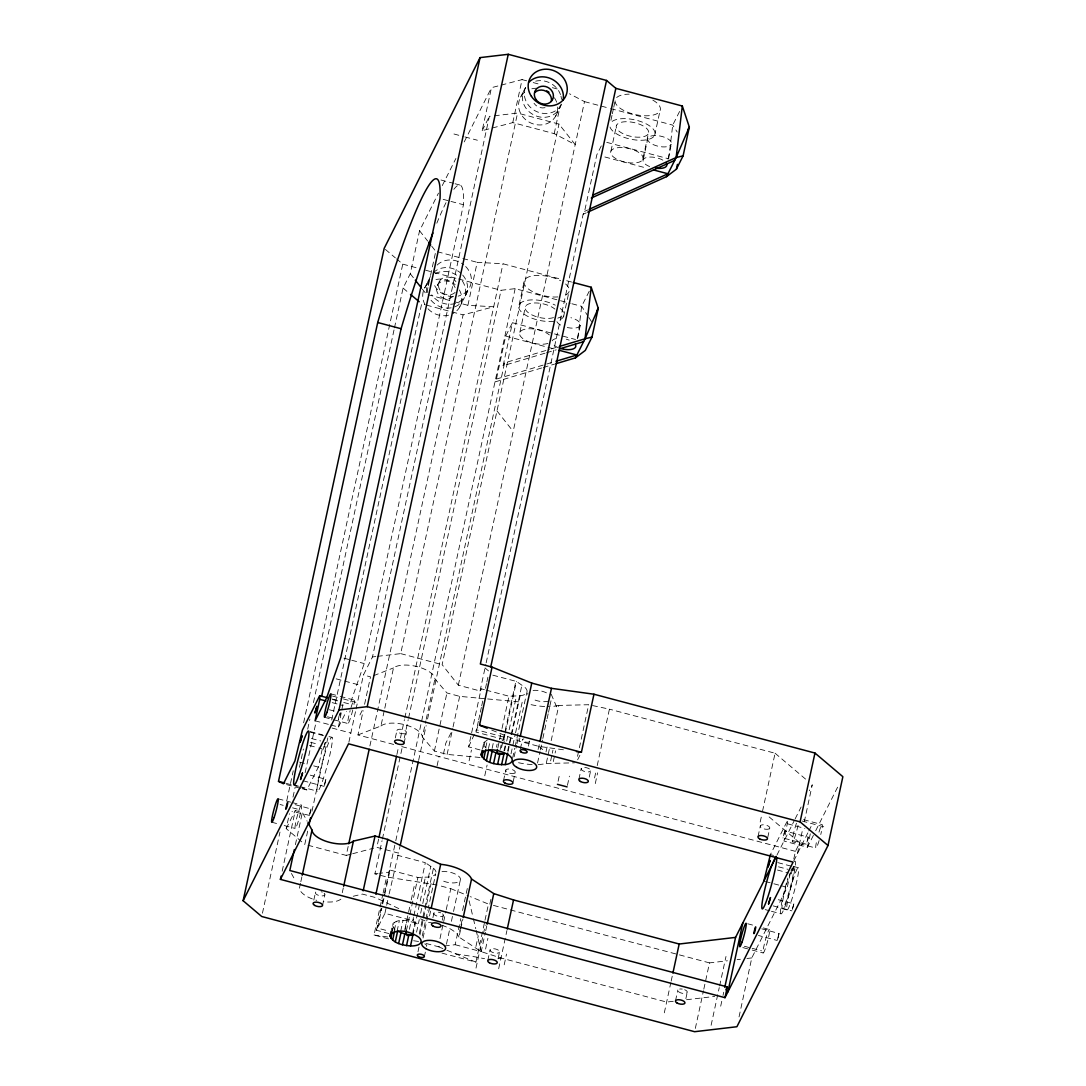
<?xml version="1.0" encoding="UTF-8"?>
<svg xmlns="http://www.w3.org/2000/svg" width="1086" height="1086" viewBox="0 0 1086 1086"><rect width="100%" height="100%" fill="white"/><g stroke="black" fill="none" stroke-linecap="round" stroke-linejoin="round"><path stroke-width="0.75" stroke-dasharray="5 3.75" d="M325.474 742.444L323.614 749.218L318.822 747.996M577.847 337.922L581.634 306.333L589.779 290.125M668.732 158.352L672.723 125.107L680.094 110.446M388.992 933.593L376.435 930.254L384.933 913.326L412.789 920.738L418.232 924.471C410.725 920.996 399.567 917.494 392.725 923.779L392.44 925.516L394.978 929.344M487.41 739.987L483.813 742.539L483.528 744.277L486.066 748.105M262.445 913.19L279.984 832.066M286.785 800.613L293.234 770.802M303.618 722.787L402.77 264.142L396.58 258.889M307.664 831.129L304.799 844.392L286.202 828.618L289.419 813.699M293.003 797.124L295.161 787.174M299.464 767.273L303.401 749.028M307.705 729.14L309.863 719.19M313.447 702.601L394.109 329.533M394.462 327.877L403.069 288.075L410.264 273.767L419.563 230.761L438.486 193.118M282.17 871.176L295.27 810.563L302.37 812.45L307.175 821.26M305.125 772.662L315.863 722.977M295.392 844.704L302.37 812.45M302.166 788.748L306.836 789.997L318.347 767.11L322.99 745.607M311.967 811.228L328.108 736.607M331.692 720.032L421.667 303.836L424.857 304.691M300.483 883.298L299.437 888.131A22.127 9.448 12.2 0 0 316.786 900.348M300.836 881.683L301.881 876.85M330.687 724.973L338.479 727.05L343.108 703.144M343.746 702.493L349.991 704.149L364.231 663.573L463.437 204.738A207.847 20.62 -75.1 0 0 453.622 189.629M313.813 900.09L315.483 892.407M348.864 742.267L355.746 710.475M356.086 708.859L363.416 674.99L372.498 656.921L489.365 116.378L492.677 115.998M494.334 115.795L517.56 113.066L558.991 124.089L575.2 144.628L554.199 133.632L512.768 122.609L482.17 130.687L491.469 87.681L499.519 85.563M393.661 744.439L357.959 734.937L363.186 710.746M364.584 704.298L370.502 676.877L363.416 674.99M322.515 905.643L324.836 894.891M307.99 845.234L346.23 855.415L348.389 845.465M369.892 745.973L463.111 314.872L493.696 306.781L467.903 305.329L453.554 301.514M467.903 305.329L477.202 262.323L502.994 263.776L560.186 278.993M342.266 892.706L343.312 887.873M357.959 734.937L380.942 725.977L384.43 709.85M384.783 708.235L393.499 667.917A22.127 9.448 12.2 0 1 417.581 666.736A22.127 9.448 12.2 0 1 434.929 678.954L446.93 692.963L459.663 696.357L485.985 698.8M512.768 122.609L522.067 79.604L526.846 80.88M377.466 656.338L400.693 653.623L517.56 113.066M395.318 737.923L396.974 730.254M378.62 839.044L376.828 847.338L398.576 853.121L400.001 846.496M396.906 754.471L398.698 746.191M400.49 737.896L404.426 719.651M404.793 717.995L502.994 263.776M437.156 885.009L386.589 876.959L374.887 873.85L382.055 840.7M382.408 839.044L402.485 746.204M404.277 737.91L408.214 719.679M408.58 718.022L501.053 290.301L515.144 288.645L570.286 303.32M404.019 743.489L406.34 732.738A4.873 2.077 12.2 0 0 400.15 729.222A4.873 2.077 12.2 0 0 398.494 732.521A4.873 2.077 12.2 0 0 406.34 732.738M388.584 938.901L374.032 935.019L382.747 894.701M383.1 893.086L386.589 876.959M376.435 930.254L381.77 905.575M382.109 903.986L384.172 894.443M384.512 892.855L395.426 842.383M395.779 840.727L515.144 288.645M382.842 903.43L390.064 870.049L417.906 877.461L425.386 877.162A15.815 6.76 12.2 0 0 435.69 873.809L428.251 908.222M541.642 367.978L494.985 381.933L496.424 379.068L505.709 336.063L513.868 319.854M480.012 757.471L447.106 754.403L434.386 751.023L422.373 737L425.861 720.873M426.214 719.271L434.929 678.954M544.968 353.208L503.13 365.724L512.429 322.718L552.869 333.47M384.933 913.326L386.331 906.878M386.684 905.262L388.774 895.583M389.127 893.968L398.576 853.121M418.626 760.363L426.146 725.584M427.572 718.959L504.569 362.86L549.625 349.38M554.199 133.632L560.281 105.518M519.135 304.786L524.416 280.297M484.424 689.691L481.152 688.809L480.066 690.967L458.333 685.171L442.124 664.646L558.991 124.089M519.868 332.262L525.448 306.456M390.729 932.983L392.725 923.779M391.72 933.064L394.042 922.313M392.535 930.485L393.2 927.417M394.327 930.43L396.322 921.213M434.386 751.023L446.93 692.963M397.055 931.326L399.376 920.575M400.707 931.177L403.028 920.426M437.101 765.739L439.097 756.521M404.902 929.209L410.888 901.516M411.241 899.887L414.757 883.597M404.684 931.53L407.006 920.779M443.455 753.983L445.776 743.231L451.532 731.788M458.333 685.171L584.499 101.622L569.498 93.776M406.408 930.675L409.544 916.163M409.897 914.548L417.906 877.461M447.106 754.403L452.686 728.611M453.038 726.996L459.663 696.357M409.381 929.304L411.051 921.62M413.481 917.507L412.789 920.738L413.861 918.58M413.834 915.892L425.345 862.678L397.49 855.266M412.558 933.634L414.879 922.883M412.843 935.209L425.386 877.162M416.576 932.155L419.277 919.638M420.676 913.19L422.413 905.127M422.766 903.511L430.789 866.424M419.277 933.77L433.436 868.243L425.345 862.678M419.943 935.005L426.214 905.982M426.567 904.366L431.101 883.407M417.988 951.77L418.979 947.168M422.237 936.064L427.898 909.851M423.051 938.019L429.784 906.891M429.527 915.932L430.572 911.1M480.066 690.967L485.795 664.483M486.161 662.827L583.141 214.241L584.58 211.376L596.811 154.836L602.771 142.958M480.066 749.924L468.595 746.869L481.152 688.809M424.341 956.712L425.345 952.11M432.907 917.711L433.898 913.095M563.593 316.61L568.888 292.134M469.111 760.811L471.446 750.059M478.342 721.375L476.035 732.086L503.877 739.498L506.605 741.371M478.682 719.842L479.998 713.719M480.338 712.185L481.37 707.407M481.709 705.819L482.741 701.054M485.483 688.334L486.514 683.569M486.867 681.981L487.899 677.216M468.595 746.869L477.772 726.873M610.929 120.288L611.988 115.387M612.341 113.758L613.4 108.858M613.753 107.229L615.518 99.07M442.26 920.195L443.264 915.579M439.979 938.63L445.912 911.222M446.251 909.606L450.785 888.647L438.676 885.416M610.956 151.035L616.536 125.229M482.523 748.892L483.813 742.539M483.813 747.222L485.143 741.073M485.754 747.657L487.071 741.521M488.483 748.553L490.139 740.883M446.441 944.236L449.984 927.865M451.409 921.308L453.174 913.109M453.527 911.48L460.26 880.352M577.345 338.818L580.209 325.583A12.163 5.199 12.2 0 0 570.91 317.696M484.763 775.798L487.098 765.046M492.121 748.403L493.451 742.267M496.438 747.236L497.103 744.154M444.391 945.974L455.156 944.711L460.79 918.647M462.555 910.502L467.699 886.651M497.85 747.833L499.234 741.385M499.587 739.77L501.678 730.091M502.031 728.475L508.995 696.221L520.126 695.773A15.815 6.76 12.2 0 0 521.877 685.185L516.434 681.438L490.22 674.474M459.663 931.313L460.654 926.697M460.993 925.163L461.984 920.561M673.266 1001.292L666.641 1002.066L500.985 957.988L481.207 951.648L458.984 937.082L460.396 930.566M460.749 928.937L462.867 919.163M500.144 749.598L501.148 744.996M501.488 747.806L515.443 683.298M504.922 734.665L503.877 739.498L504.963 737.353L477.107 729.941M505.275 733.05L516.434 681.438M503.972 750.86L504.976 746.258M504.623 750.752L506.375 742.688M506.714 741.073L507.759 736.24M509.158 729.792L516.474 695.922M507.664 750.915L508.655 746.313M509.32 743.245L521.877 685.185M508.085 751.485L520.126 695.773M503.483 780.78L505.805 770.028M511.031 753.779L515.212 734.421M515.565 732.806L522.19 702.167A36.042 15.408 12.2 0 0 525.298 703.171M512.619 758.109L514.737 748.281M515.09 746.639L526.778 692.583M642.776 159.493A16.548 7.073 12.2 0 0 621.735 147.533A16.548 7.073 12.2 0 0 616.088 158.76A16.548 7.073 12.2 0 0 642.776 159.493L648.356 133.7A16.548 7.073 12.2 0 0 627.314 121.727A16.548 7.073 12.2 0 0 621.667 132.967A16.548 7.073 12.2 0 0 648.356 133.7M514.14 756.779L516.624 745.308M516.977 743.679L518.389 737.122M643.251 159.628L647.894 138.126M563.43 749.788L538.914 746.394L519.23 741.154L519.923 737.923M475.94 946.463L478.261 935.711M513.176 781.744L515.171 772.526A4.873 2.077 12.2 0 0 508.981 768.997A4.873 2.077 12.2 0 0 507.311 772.309A4.873 2.077 12.2 0 0 515.171 772.526M520.411 748.865L522.407 739.647M441.961 953.101L475.94 962.142L484.655 921.824M484.994 920.209L488.483 904.081L470.387 896.669M654.682 135.37L659.976 110.894M476.007 968.115L485.306 925.109M489.84 904.149L490.886 899.317M455.156 944.711L481.207 951.648L485.388 932.29M485.741 930.675L486.786 925.842M528.42 746.123L529.425 741.521M485.591 949.042L487.913 938.29M487.818 960.445L490.139 949.693M538.072 749.516L539.62 743.136M537.543 763.01L540.014 751.539M540.366 749.897L542.498 740.068M542.851 738.439L546.747 720.412M547.1 718.769L548.159 713.855M548.525 712.226L549.584 707.312M549.937 705.669L551.349 699.112A12.163 5.199 12.2 0 0 551.579 697.769M668.08 159.235L671.297 144.343A12.163 5.199 12.2 0 0 655.822 135.546A12.163 5.199 12.2 0 0 651.668 143.814A12.163 5.199 12.2 0 0 671.297 144.343M498.175 958.327L499.506 952.191A4.873 2.077 12.2 0 0 493.315 948.675A4.873 2.077 12.2 0 0 491.659 951.974A4.873 2.077 12.2 0 0 499.506 952.191M498.664 968.739L506.918 930.58M546.027 751.865L547.358 745.715M538.208 764.558A36.042 15.408 12.2 0 0 546.244 763.485L549.76 747.195M551.172 740.679L558.801 705.425L588.68 704.719L576.829 759.562M504.203 964.802L506.524 954.051M550.629 760.879L551.96 754.729M552.285 753.195L552.95 750.127M553.29 761.585L555.611 750.833M558.095 781.255L559.765 773.571M567.435 785.354L569.417 776.137M578.906 779.219L581.241 768.467M589.264 777.101L590.594 770.951A4.873 2.077 12.2 0 0 584.404 767.435A4.873 2.077 12.2 0 0 582.748 770.734A4.873 2.077 12.2 0 0 590.594 770.951M594.558 777.97L596.214 770.286M597.219 765.603L609.422 709.158L590.282 705.072M595.291 783.576L597.612 772.825M664.306 1012.817L670.822 982.721M671.175 981.106L672.56 974.658M675.519 1000.735L677.854 989.984M685.877 998.618L687.207 992.468M695.325 1028.428L703.47 990.744M703.823 989.102L709.497 962.888L727.389 960.784M711.113 1025.279L719.258 987.595M719.611 985.952L725.991 956.467M760.2 822.048L761.856 814.364M762.521 811.296L775.078 753.236L609.422 709.158M720.697 1006.193L722.353 998.523M723.018 995.441L723.724 992.224M758.042 836.546L760.376 825.794M767.734 837.51L769.73 828.292A4.873 2.077 12.2 0 0 763.539 824.763A4.873 2.077 12.2 0 0 761.883 828.075A4.873 2.077 12.2 0 0 769.73 828.292M739.037 1016.903L751.783 957.92L787.255 887.343L790.309 873.266M787.689 821.45L783.997 841.053L807.4 847.27L814.948 832.256M793.785 859.026L795.441 851.356L799.73 842.831L767.653 815.654M797.409 853.582L802.866 828.319M804.264 821.858L812.287 784.771L809.301 790.689M807.4 847.27L810.441 833.206M323.954 746.286L323.506 749.245M339.063 715.796C336.198 728.882 342.891 705.927 339.321 714.9M778.187 937.734L779.029 933.485L761.802 928.829M792.441 868.99C788.83 883.135 795.753 861.945 792.699 868.189M324.456 744.467L325.162 742.512M324.673 784.907L325.881 779.314L310.284 775.16M309.686 814.812L311.044 808.961L293.817 804.305M777.929 938.603L777.128 940.449L758.408 935.467M324.429 785.572L323.954 786.332L302.112 780.522M309.469 815.396L291.985 811.351M442.26 185.584L455.889 158.475M464.224 141.899L491.469 87.681M482.17 130.687L489.365 116.378M424.694 287.899L428.536 280.269M520.588 97.129L524.416 89.486M437.522 285.129L439.436 281.315M459.785 306.89L463.627 299.261M465.541 295.446L469.383 287.804M555.679 116.121L559.507 108.478M503.13 365.724L504.569 362.86M286.202 828.618L295.27 810.563M338.479 727.05L346.393 711.303M359.941 714.982L362.683 709.538M390.064 870.049L388.978 872.194L379.584 873.293M380.738 910.339L381.81 908.195L377.507 928.109L388.978 931.15M577.643 759.779L579.897 755.286M786.916 821.749L770.408 854.601L773.531 855.429M776.965 855.035L794.423 820.31M795.169 818.83L801.115 806.993M793.812 860.818L808.065 832.46M808.826 830.966L811.066 826.487L811.12 830.071M815.695 830.749L839.098 784.201M325.881 779.314L323.954 786.332M784.771 830.98L782.952 837.971L806.355 844.202L807.59 841.066L808.283 837.184L784.879 830.966L782.952 837.971M808.283 837.184L806.355 844.202M793.866 903.851L791.938 910.869L793.866 903.851L778.268 899.697M311.044 808.961L309.143 815.925M779.029 933.485L777.128 940.449M584.58 211.376L587.675 209.978M583.141 214.241L586.236 212.842M373.57 675.682L393.499 667.917M551.24 348.905L557.675 346.977M546.584 352.719L556.236 349.828M496.424 379.068L554.349 361.747M543.258 367.489L554.525 364.122M501.135 85.129L522.067 79.604M346.23 855.415L351.063 854.139M352.678 853.718L373.611 848.18M353.221 896.262L362.48 894.09L375.199 897.47L400.91 909.579M372.498 656.921L375.81 656.541M374.887 873.85L378.023 873.483M426.119 943.476L438.242 946.693L442.844 946.164M737.15 959.644L740.394 959.264M746.91 958.49L751.783 957.92M686.542 999.731L714.737 996.419M546.244 763.485L574.467 762.82M487.628 698.95L522.19 702.167M374.032 935.019L388.869 937.164M413.603 940.747L418.544 941.467M455.604 953.82L478.329 957.363A24.34 10.398 12.2 0 0 484.546 958.653M533.212 82.577L539.593 84.274M552.34 87.667L558.706 89.351M584.499 101.622L609.002 108.152M610.644 108.586L672.723 125.107L677.216 132.058M606.748 142.347L668.216 158.692M604.888 156.981L646.944 168.181M453.975 133.999L463.342 136.497M464.903 136.904L477.378 140.23M440.997 180.004L453.486 183.33M455.048 183.751L459.717 184.987M443.156 199.335L449.387 201.005M450.948 201.412L463.437 204.738M566.716 280.745L571.616 282.048M437.359 251.721L461.265 258.088M462.853 258.509L477.202 262.323M571.901 303.754L581.634 306.333L587.92 316.08M402.77 264.142L417.513 268.066M425.712 270.251L456.826 278.532M458.468 278.966L501.053 290.301M428.06 294.727L451.966 301.094M554.484 333.904L575.512 339.497M426.459 305.112L450.351 311.478M451.952 311.899L463.111 314.872M505.709 336.063L555.856 349.407M400.693 653.623L442.124 664.646M486.066 690.126L508.995 696.221M343.95 658.17L350.181 659.84M351.742 660.247L364.231 663.573M336.185 678.845L359.575 685.076M330.877 693.9L338.683 695.963M340.23 696.384L354.28 700.117M803.545 819.672L822.265 824.654A12.163 1.208 -75.1 0 1 820.758 834.523M332.465 696.045L341.818 698.542M343.38 698.95L355.855 702.275M801.997 821.002L823.84 826.813M332.167 699.045L338.411 700.701M332.832 699.588L337.515 700.837M332.207 702.642L343.135 705.547M787.717 823.853L804.875 828.414M329.37 709.755L335.615 711.411M327.456 716.76L332.126 718.009M324.456 717.289L332.248 719.366M333.809 719.774L347.846 723.507M796.459 823.188A12.163 1.208 -75.1 0 0 792.441 841.813L815.83 848.044M315.089 720.819L329.126 724.552M332.14 728.068L350.859 733.05M401.766 746.598L795.441 851.356M310.243 731.57L322.718 734.883M328.963 736.552L332.085 737.38A27.978 2.783 -75.1 0 1 322.827 780.21A27.978 2.783 -75.1 0 1 319.189 775.241A27.978 2.783 -75.1 0 1 332.085 737.38M310.229 732.14L325.827 736.294M793.785 866.506L798.454 867.755A21.896 2.172 -75.1 0 1 791.219 901.271A21.896 2.172 -75.1 0 1 788.368 897.389A21.896 2.172 -75.1 0 1 798.454 867.755M311.397 738.494L320.75 740.978M777.82 862.61L791.857 866.343M310.515 742.281L318.32 744.358M778.499 866.818L787.866 869.302M309.469 745.512L317.261 747.575M777.454 870.035L788.368 872.94M765.426 881.52L779.463 885.266M781.024 885.674L787.255 887.343M299.627 762.128L304.311 763.377M313.664 765.861L318.347 767.11M773.218 905.887L791.938 910.869M782.219 908.615L786.902 909.864M765.209 909.606L769.879 910.855M771.44 911.276L780.807 913.76A27.259 2.701 -75.1 0 0 791.843 883.475A27.259 2.701 -75.1 0 0 793.201 863.479M293.912 784.947L298.596 786.196M300.143 786.617L317.316 791.178M286.297 783.427L297.225 786.332M286.568 784.608L294.36 786.685M295.921 787.092L300.605 788.341M278.138 798.821L290.614 802.133M292.175 802.554L301.541 805.038A12.163 1.208 -75.1 0 1 297.51 823.663A12.163 1.208 -75.1 0 1 295.935 821.505A12.163 1.208 -75.1 0 1 301.541 805.038M747.684 923.765L755.489 925.842M763.282 927.919L769.526 929.575A12.163 1.208 -75.1 0 1 765.494 948.2A12.163 1.208 -75.1 0 1 763.92 946.042A12.163 1.208 -75.1 0 1 769.526 929.575M280.093 804.509L283.215 805.337M292.568 807.835L297.252 809.07M744.358 946.245L750.602 947.902M752.164 948.322L761.517 950.807M271.717 822.211L277.962 823.867M284.193 825.536L295.12 828.442M742.824 947.576L750.616 949.653M752.177 950.06L763.105 952.965M493.397 905.385L709.497 962.888M502.139 740.394L504.691 741.222M491.727 730.091L519.23 741.154M450.785 888.647L468.88 896.059M438.242 946.693L445.477 949.666M446.916 950.25L475.94 962.142M420.581 918.824L428.142 922.381A26.919 11.498 12.2 0 1 431.563 922.801M301.908 787.581L306.836 789.997M385.408 249.441L395.331 257.844M403.069 288.075L409.273 293.329M775.078 753.236L805.866 779.341M485.008 667.944L488.496 670.904M538.914 746.394L545.118 751.648M419.563 230.761L427.667 241.038M431.712 246.169L435.771 251.3L426.472 294.306L422.413 289.175M410.264 273.767L414.309 278.898M496.981 410.915L513.189 431.441M588.829 317.465L591.517 321.646M291.428 873.443L295.433 880.787M551.199 694.185L557.865 709.728M469.111 900.796L473.021 917.195M473.401 918.837L475.749 928.679M476.13 930.322L481.207 951.648M424.762 943.883A3.652 1.561 12.2 0 1 426.364 946.3M433.436 868.243A15.815 6.76 12.2 0 1 435.975 872.072M441.988 871.664A12.163 5.199 12.2 0 1 457.925 875.587A12.163 5.199 12.2 0 1 456.772 882.524A12.163 5.199 12.2 0 1 440.631 879.809M442.572 913.869A4.873 2.077 12.2 0 1 441.554 916.516A4.873 2.077 12.2 0 1 435.119 915.186A4.873 2.077 12.2 0 1 435.011 912.308M438.296 912.172A4.873 2.077 12.2 0 1 440.712 912.824M324.144 893.181A4.873 2.077 12.2 0 1 323.126 895.828A4.873 2.077 12.2 0 1 316.691 894.497A4.873 2.077 12.2 0 1 316.583 891.62M321.117 891.742A4.873 2.077 12.2 0 1 322.298 892.135M340.868 899.167A22.127 9.448 12.2 0 1 323.221 901.638M441.744 925.218A26.919 11.498 12.2 0 1 458.984 937.082M351.009 707.583A12.163 1.208 -75.1 0 1 353.982 704.42M352.774 709.986A12.163 1.208 -75.1 0 1 347.995 723.575A12.163 1.208 -75.1 0 1 350.154 710.57M529.493 741.114A3.652 1.561 12.2 0 1 524.307 741.724A3.652 1.561 12.2 0 1 523.941 738.914M532.14 764.558A36.042 15.408 12.2 0 1 515.931 762.1M548.593 701.081A12.163 5.199 12.2 0 1 531.733 698.569M527.728 694.225A12.163 5.199 12.2 0 1 527.959 692.895M533.077 690.424A12.163 5.199 12.2 0 1 549.625 694.836M380.942 725.977A22.127 9.448 12.2 0 1 405.024 724.796A22.127 9.448 12.2 0 1 422.373 737M558.801 705.425A36.042 15.408 12.2 0 1 547.778 706.565M544.683 706.497A36.042 15.408 12.2 0 1 528.488 704.054M436.83 223.2A207.847 20.62 -75.1 0 1 446.21 202.227M465.663 266.491A19.955 17.933 26.7 0 1 458.129 296.139M453.12 296.668A19.955 17.933 26.7 0 1 433.314 282.713M437.115 265.079A19.955 17.933 26.7 0 1 463.736 264.767M462.704 275.07A19.955 17.933 26.7 0 1 459.907 301.406A19.955 17.933 26.7 0 1 431.739 294.808M428.481 285.577A19.955 17.933 26.7 0 1 428.807 280.84M429.214 279.319A19.955 17.933 26.7 0 1 430.45 276.455M433.287 272.708A19.955 17.933 26.7 0 1 460.885 273.224M459.392 289.962A19.955 17.933 26.7 0 1 453.12 313.474M448.532 315.211A19.955 17.933 26.7 0 1 425.983 306.252M425.101 304.813A19.955 17.933 26.7 0 1 427.531 284.152M435.948 279.564A19.955 17.933 26.7 0 1 455.143 284.668M462.337 280.907A19.955 17.933 26.7 0 1 456.948 305.845A19.955 17.933 26.7 0 1 429.812 298.623M427.083 292.582A19.955 17.933 26.7 0 1 430.3 277.677M435.201 273.686A19.955 17.933 26.7 0 1 457.993 276.211M455.17 292.406A9.733 8.742 26.7 0 1 441.106 291.564A9.733 8.742 26.7 0 1 442.016 278.505A9.733 8.742 26.7 0 1 455.93 281.627M553.507 317.601A16.548 7.073 12.2 0 1 529.561 313.582A16.548 7.073 12.2 0 1 531.271 303.279A16.548 7.073 12.2 0 1 554.919 309.103M547.928 343.407A16.548 7.073 12.2 0 1 523.981 339.389A16.548 7.073 12.2 0 1 525.692 329.085A16.548 7.073 12.2 0 1 549.34 334.909M558.516 347.764A12.163 5.199 12.2 0 1 552.53 343.665M552.163 340.855A12.163 5.199 12.2 0 1 557.281 338.398M566.254 339.199A12.163 5.199 12.2 0 1 569.2 340.162M580.209 325.583A12.163 5.199 12.2 0 1 566.105 327.239M560.58 325.04A12.163 5.199 12.2 0 1 556.806 319.352M557.824 318.225A12.163 5.199 12.2 0 1 561.924 316.895M560.295 308.465A23.118 9.883 12.2 0 1 558.326 320.343M553.86 321.28A23.118 9.883 12.2 0 1 523.886 314.058A23.118 9.883 12.2 0 1 525.067 300.836A23.118 9.883 12.2 0 1 555.285 305.18M565.589 283.989A23.118 9.883 12.2 0 1 563.62 295.867M557.892 296.926A23.118 9.883 12.2 0 1 528.57 289.12A23.118 9.883 12.2 0 1 530.701 276.265A23.118 9.883 12.2 0 1 560.58 280.704M453.256 296.22A9.733 8.742 26.7 0 1 438.635 294.754A9.733 8.742 26.7 0 1 441.486 281.573A9.733 8.742 26.7 0 1 455.115 287.614M652.795 100.088A23.118 9.883 12.2 0 1 652.224 115.265A23.118 9.883 12.2 0 1 618.273 106.74A23.118 9.883 12.2 0 1 629.188 94.156M649.604 166.538A12.163 5.199 12.2 0 1 645.057 158.04A12.163 5.199 12.2 0 1 662.881 160.158M612.151 121.401A23.118 9.883 12.2 0 1 648.926 125.433A23.118 9.883 12.2 0 1 641.473 140.27A23.118 9.883 12.2 0 1 609.803 126.098M545.036 107.677A9.733 8.742 26.7 0 1 534.027 103.306M557.647 106.985A19.955 17.933 26.7 0 1 529.479 122.324A19.955 17.933 26.7 0 1 527.253 90.545M531.841 88.794A19.955 17.933 26.7 0 1 536.851 88.265M554.389 97.767A19.955 17.933 26.7 0 1 556.656 102.22M561.421 104.663A19.955 17.933 26.7 0 1 535.235 110.881A19.955 17.933 26.7 0 1 526.33 85.672M561.15 104.093A19.955 17.933 26.7 0 1 533.321 114.695A19.955 17.933 26.7 0 1 527.253 85.753M535.669 81.165A19.955 17.933 26.7 0 1 560.485 94.591M560.96 96.165A19.955 17.933 26.7 0 1 561.489 99.355M793.16 866.655A21.896 2.172 -75.1 0 1 789.305 891.022A21.896 2.172 -75.1 0 1 782.015 906.294A21.896 2.172 -75.1 0 1 790.459 872.316M790.92 871.094A21.896 2.172 -75.1 0 1 792.183 868.216M780.807 913.76A27.259 2.701 -75.1 0 1 787.879 878.085M818.993 832.12A12.163 1.208 -75.1 0 1 822.265 824.654M819.102 840.578A12.163 1.208 -75.1 0 1 815.98 848.112A12.163 1.208 -75.1 0 1 816.645 841.121M798.047 825.346A12.163 1.208 -75.1 0 1 792.441 841.813M500.985 957.988A24.34 10.398 12.2 0 1 497.958 958.734M684.669 989.713A4.873 2.077 12.2 0 1 685.809 993.337A4.873 2.077 12.2 0 1 678.139 991.301A4.873 2.077 12.2 0 1 682.239 989.061"/><path stroke-width="1.5" d="M556.127 363.647L575.444 357.864L585.028 338.791L591.218 287.261L573.245 282.482M587.77 212.15L666.532 176.638L676.116 157.551L682.32 106.021L615.83 88.333L606.531 80.445L508.248 54.3L480.053 57.612L384.172 248.382L243.128 900.742L261.726 916.503L694.619 1031.7L736.905 1026.732L827.994 845.505L842.872 776.694L814.962 753.046L593.961 694.225L551.471 688.334L531.773 683.094L492.053 667.116L480.351 664.008L606.531 80.445M390.105 936.268L390.403 934.53C398.168 927.878 410.861 931.897 418.572 937.055A15.815 6.76 12.2 0 1 410.508 945.96C403.191 945.254 393.458 943.734 390.105 936.268L391.109 931.666M481.193 755.028L481.492 753.29C488.32 747.005 499.492 750.521 506.999 753.996A15.815 6.76 12.2 0 1 505.248 764.585C496.791 764.87 485.347 763.404 481.193 755.028L482.157 750.222M319.691 695.732L302.424 730.063L294.944 760.879L283.446 783.766L278.505 781.35L377.711 322.515A207.847 20.62 -75.1 0 1 440.034 198.507L340.828 657.342L326.587 697.931L315.089 720.819L319.732 699.316L319.691 695.732L327.483 697.796M280.405 879.375L348.538 743.801L793.119 862.108L724.986 997.667L280.405 879.375L281.111 876.09M321.605 696.465L401.101 328.732A207.847 20.62 -75.1 0 1 432.934 232.974M294.347 849.537L289.813 870.51L727.308 986.916L724.986 997.667M309.103 824.491L310.542 817.853M302.234 875.235L311.994 830.084L307.99 822.726M243.128 900.742L339.008 709.972L480.053 57.612M339.008 709.972L367.204 706.66L508.248 54.3M348.742 843.808L369.172 749.299M343.665 886.257L353.425 841.107L375.023 836.03L387.756 839.424L440.685 864.32A26.919 11.498 12.2 0 1 471.541 879.022L493.763 893.588L513.542 899.941L679.184 944.019L735.575 937.394L776.273 856.433M363.172 890.859L375.023 836.03M378.973 837.387L396.539 756.141M375.905 894.253L387.756 839.424M400.367 844.84L418.259 762.019M390.879 938.168L392.209 932.019M392.643 940.096L394.639 930.878M395.304 941.915L397.625 931.164L404.82 934.014L412.843 935.209L410.508 945.96M398.657 943.517L400.978 932.765M402.485 944.766L404.82 934.014M405.702 933.906L406.408 930.675M406.531 945.607L408.852 934.856M431.278 907.869L440.685 864.32M490.736 666.913L615.83 88.333M487.139 728.244L479.51 725.177L492.053 667.116M481.967 756.928L483.297 750.793M483.745 758.856L485.727 749.652M486.392 760.689L488.714 749.937L495.908 752.788L503.931 753.983L501.596 764.734M489.745 762.277L492.08 751.526M493.587 763.539L495.908 752.788M496.791 752.666L497.497 749.449M463.22 917.534L471.541 879.022M497.619 764.381L499.954 753.63M575.444 357.864L585.3 350.425L592.006 337.067L598.237 308.288L591.218 287.261M505.248 764.585L507.732 753.114M520.275 736.308L531.773 683.094M487.139 924.227L493.763 893.588M539.973 741.507L551.471 688.334M507.271 928.964L513.542 899.941M667.876 173.611L666.532 176.638L676.388 169.185L677.42 164.393M676.388 169.185L683.094 155.841L689.325 127.048L682.32 106.021M576.503 751.607L581.404 752.286L593.961 694.225M672.913 973.042L679.184 944.019M724.769 987.378L735.575 937.394M727.892 991.885L742.77 923.086M763.865 881.113L770.408 854.601M827.994 845.505L800.083 821.858L814.962 753.046M559.29 346.488L585.028 338.791L598.237 308.288L596.743 311.248M592.725 195.168L676.116 157.551L689.325 127.048L687.832 130.021M725.882 989.767L727.308 986.916M775.703 856.555L771.101 867.062A27.259 2.701 -75.1 0 0 761.897 905.154A27.259 2.701 -75.1 0 0 768.739 894.158A27.259 2.701 -75.1 0 0 776.762 857.994M591.3 198.019L674.691 160.416M589.209 209.286L667.971 173.774L653.419 169.905M559.453 348.877L583.589 341.656M555.964 361.258L576.883 355L559.086 350.276M676.116 157.551L683.094 155.841M585.028 338.791L592.006 337.067M497.945 754.227L503.931 753.983M406.856 935.453L412.843 935.209M377.711 322.515L401.101 328.732M479.51 725.177L581.404 752.286M367.204 706.66L800.083 821.858M319.732 699.316L325.976 700.972M557.43 784.323L567.096 786.888M278.505 781.35L284.736 783.006M410.508 294.387L419.196 301.745M428.671 242.314L430.694 244.879M415.327 280.188L421.395 287.885M353.425 841.107A22.127 9.448 12.2 0 1 329.343 842.302A22.127 9.448 12.2 0 1 311.994 830.084M575.186 344.276A12.163 5.199 12.2 0 1 561.462 348.742M666.275 163.049A12.163 5.199 12.2 0 1 655.659 168.154M534.787 92.527A9.733 8.742 26.7 0 1 546.177 91.319A9.733 8.742 26.7 0 1 551.321 101.473M546.774 90.912A19.955 17.933 26.7 0 1 548.987 92.283M529.167 81.939A19.955 17.933 26.7 0 1 552.53 79.468A19.955 17.933 26.7 0 1 563.064 100.279M300.103 742.362L302.03 735.996L300.103 742.362M300.55 779.449L302.492 773.083L300.55 779.449M314.967 712.783L316.895 706.429L314.967 712.783M768.087 866.886L770.015 860.533L768.087 866.886M768.535 903.973L770.463 897.62L768.535 903.973M285.727 808.731C286.473 811.717 289.799 792.916 285.727 808.731M753.711 933.268C754.458 936.254 757.784 917.439 753.711 933.268M418.449 956.549A3.652 1.561 12.2 0 0 424.341 956.712A3.652 1.561 12.2 0 0 419.698 954.078A3.652 1.561 12.2 0 0 418.449 956.549M489.324 962.725A4.873 2.077 12.2 0 0 497.184 962.943A4.873 2.077 12.2 0 0 490.994 959.427A4.873 2.077 12.2 0 0 489.324 962.725M425.766 948.621A12.163 5.199 12.2 0 0 445.382 949.164A12.163 5.199 12.2 0 0 429.907 940.354A12.163 5.199 12.2 0 0 425.766 948.621M433.097 926.127A4.873 2.077 12.2 0 0 440.943 926.331A4.873 2.077 12.2 0 0 434.739 922.815A4.873 2.077 12.2 0 0 433.097 926.127M314.668 905.425A4.873 2.077 12.2 0 0 322.515 905.643A4.873 2.077 12.2 0 0 316.325 902.127A4.873 2.077 12.2 0 0 314.668 905.425M396.159 743.272A4.873 2.077 12.2 0 0 404.019 743.489A4.873 2.077 12.2 0 0 397.829 739.973A4.873 2.077 12.2 0 0 396.159 743.272M521.212 752.109A3.652 1.561 12.2 0 0 527.104 752.272A3.652 1.561 12.2 0 0 522.461 749.639A3.652 1.561 12.2 0 0 521.212 752.109M580.426 781.486A4.873 2.077 12.2 0 0 588.273 781.703A4.873 2.077 12.2 0 0 582.082 778.187A4.873 2.077 12.2 0 0 580.426 781.486M516.855 767.381A12.163 5.199 12.2 0 0 536.47 767.924A12.163 5.199 12.2 0 0 521.009 759.128A12.163 5.199 12.2 0 0 516.855 767.381M504.99 783.06A4.873 2.077 12.2 0 0 512.85 783.277A4.873 2.077 12.2 0 0 506.66 779.748A4.873 2.077 12.2 0 0 504.99 783.06M677.04 1003.002A4.873 2.077 12.2 0 0 684.886 1003.22A4.873 2.077 12.2 0 0 678.696 999.704A4.873 2.077 12.2 0 0 677.04 1003.002M759.562 838.826A4.873 2.077 12.2 0 0 767.408 839.044A4.873 2.077 12.2 0 0 761.218 835.514A4.873 2.077 12.2 0 0 759.562 838.826M274.12 817.446A12.163 1.208 -75.1 0 0 278.138 798.821A12.163 1.208 -75.1 0 0 272.532 815.287A12.163 1.208 -75.1 0 0 274.12 817.446M326.845 712.511A12.163 1.208 -75.1 0 0 330.877 693.9A12.163 1.208 -75.1 0 0 325.271 710.353A12.163 1.208 -75.1 0 0 326.845 712.511M299.424 773.979A27.978 2.783 -75.1 0 0 308.682 731.149A27.978 2.783 -75.1 0 0 295.786 769.024A27.978 2.783 -75.1 0 0 299.424 773.979M531.448 96.396A19.955 17.933 26.7 0 0 565.263 97.034A19.955 17.933 26.7 0 0 546.434 69.192A19.955 17.933 26.7 0 0 531.448 96.396M535.941 99.491A9.733 8.742 26.7 0 0 552.435 99.803A9.733 8.742 26.7 0 0 543.258 86.215A9.733 8.742 26.7 0 0 535.941 99.491M742.091 941.969A12.163 1.208 -75.1 0 0 746.123 923.344A12.163 1.208 -75.1 0 0 740.516 939.811A12.163 1.208 -75.1 0 0 742.091 941.969"/></g></svg>
